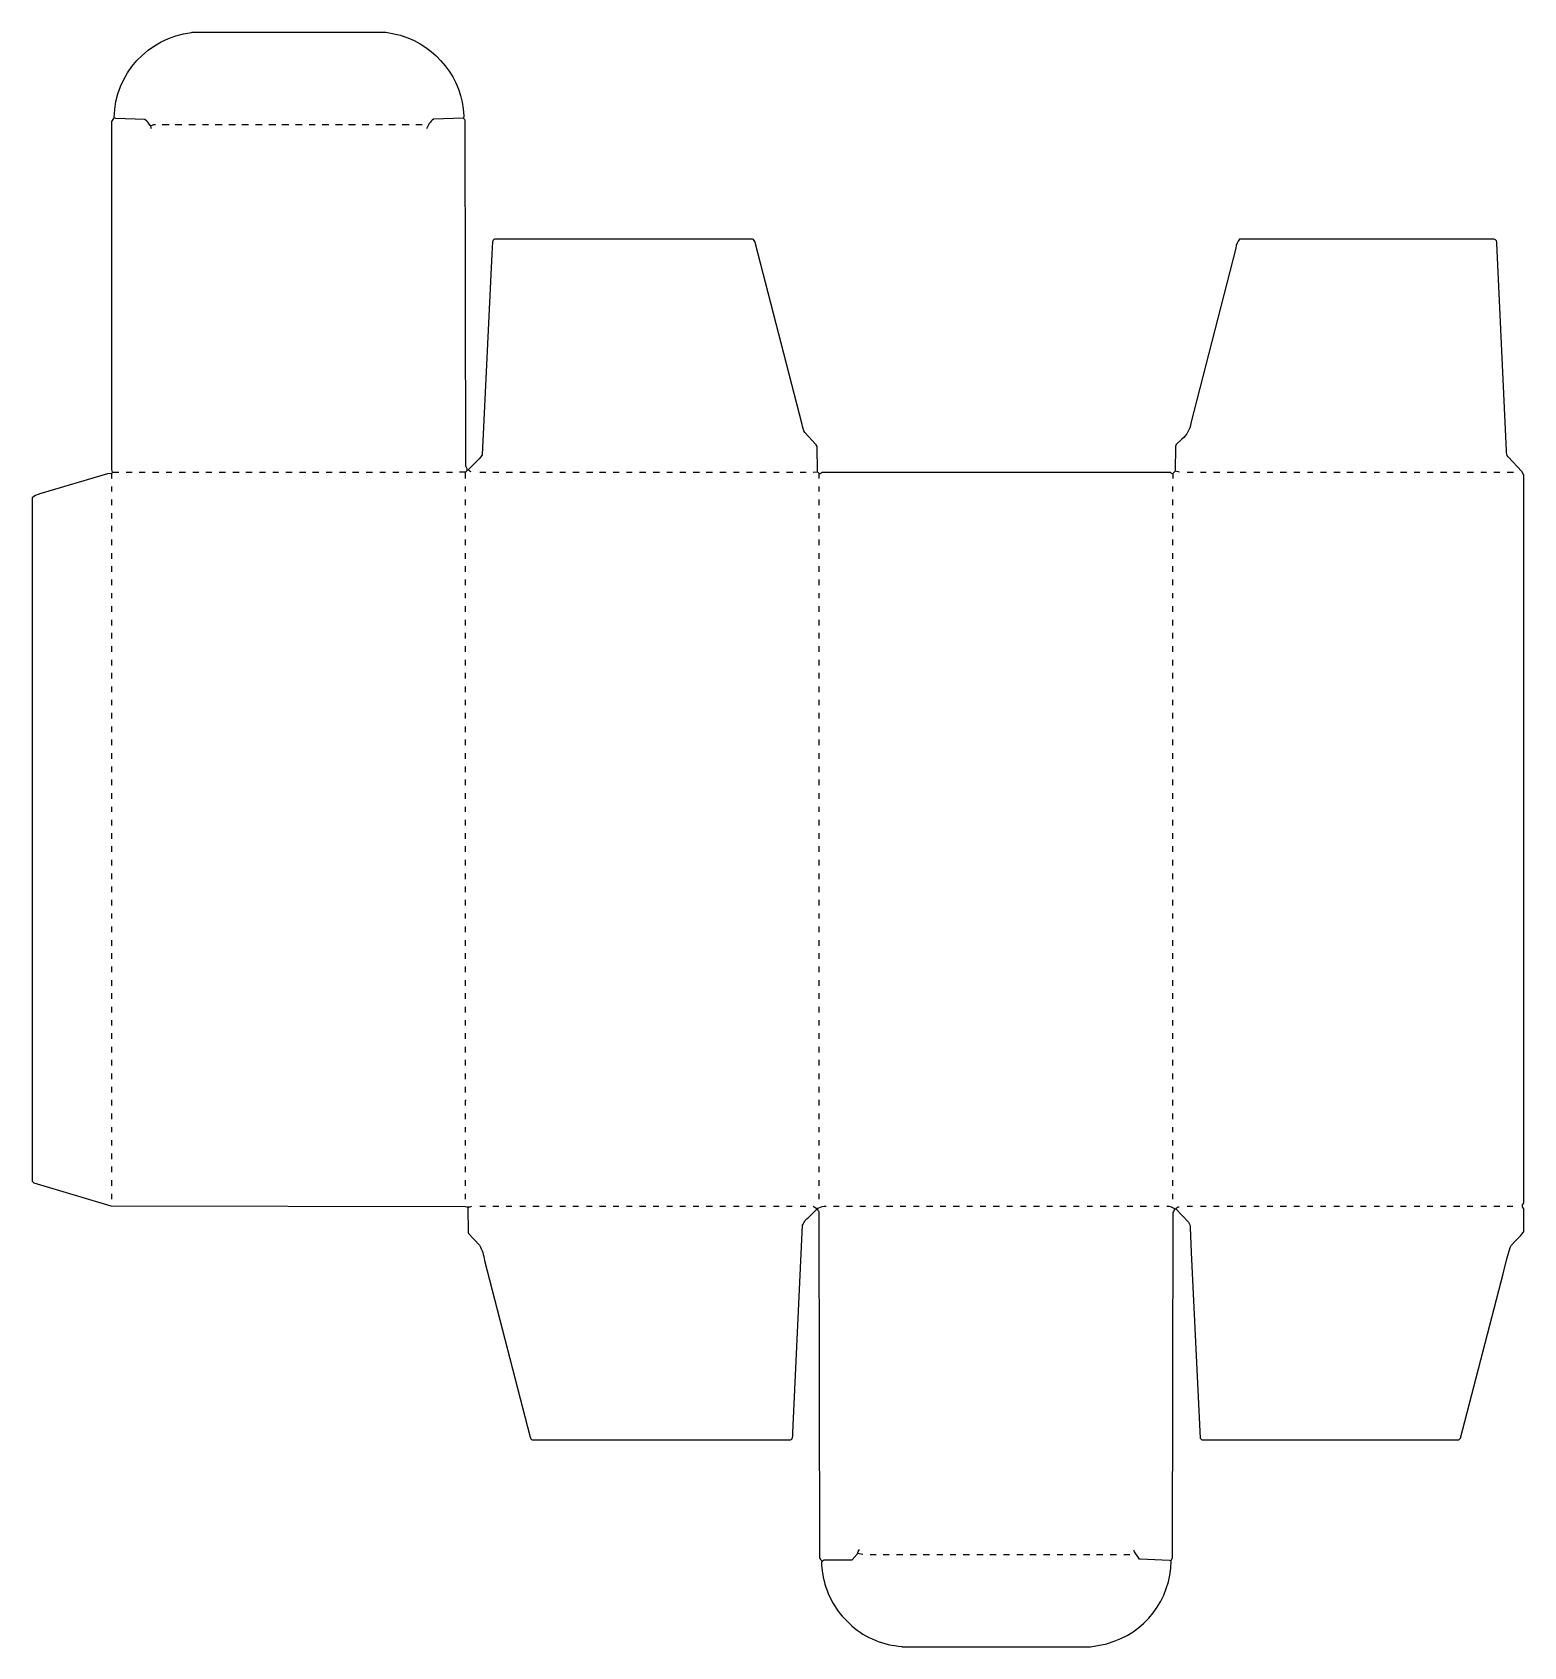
# Model space of a CAD drawing. Extents: x 265 to 2905, y 291 to 3149.
import ezdxf

# ---------------------------------------------------------------- set-up
doc = ezdxf.new("R2010")
doc.units = 0
doc.layers.get('0').update_dxf_attribs({"linetype": 'CONTINUOUS'})

msp = doc.modelspace()

# ---------------------------------------------------------------- linework, layer by layer
at = {"color": 7, "linetype": 'CONTINUOUS'}
for points in [[(406, 2359), (406, 2368), (407, 2370), (406.647059, 2372.911765), (406, 2374), (406, 2991), (407.2, 2992.9), (408.2, 2994.9, 0.103766), (410, 2998, -0.375956), (546.946154, 3148.430769), (548, 3149), (891, 3149), (916.911765, 3143.647059), (918.1, 3143.3, -0.316309), (1029, 3001), (1028, 2997)], [(410, 2998), (412.1, 2997.2), (464.1, 2995.2), (468, 2992, 0.145931), (474, 2984), (477.1, 2984.8, -0.152689), (483, 2986)], [(476, 2978, -0.077184), (475, 2984)], [(1035, 2373), (1034.647059, 2375.911765), (1032.499182, 2381.000816), (1031.500818, 2991.999184, 0.194778), (1028, 2997), (974.9, 2995.2, 0.13231), (963, 2978)], [(1658, 2359), (1658, 2368), (1655, 2371), (1654.044284, 2415.959331), (1652.75027, 2418.761622), (1632.24973, 2440.238378, -0.083494), (1627.647059, 2454.911765), (1544.647059, 2776.911765, 0.221512), (1540, 2783), (1083, 2783, 0.147491), (1079.476289, 2777.978351), (1078.523711, 2757.021649), (1061.554455, 2401.044554, -0.06995), (1050, 2388), (1037.2, 2374.9), (1037, 2374), (1035, 2373), (1032, 2370), (1021, 2370)], [(2273, 1071, -0.151529), (2288, 1066), (2289, 1066), (2311.750226, 1042.760633, -0.143303), (2314.523711, 1032.978351), (2316.524887, 988.977376), (2332, 660), (2335, 657), (2790, 657), (2792, 659), (2793, 660), (2868.352941, 950.911765), (2875.352941, 977.911765), (2881, 998), (2883, 1001), (2890, 1009), (2893, 1012, 0.075292), (2905, 1026), (2905, 1066), (2903.8, 1067.9), (2903, 1069), (2903, 1073), (2904.2, 1074.9), (2905, 1076), (2905, 2365), (2901.501477, 2371.538405), (2877.249808, 2397.2402, -0.139752), (2874.476289, 2408.021649), (2857.524887, 2774.977376, 0.326011), (2853, 2783), (2402, 2783, 0.166615), (2395.647059, 2767.088235), (2315.647059, 2457.088235, -0.199347), (2300, 2429), (2290, 2419, 0.139933), (2288.488648, 2415.989141), (2288, 2372), (2284, 2368), (2284, 2359)], [(1042, 2371, -0.155754), (1037, 2374)], [(406, 2368), (398.04878, 2367.560976), (278.088235, 2331.647059), (276.9, 2331.3, 0.14829), (265, 2325), (265, 1115), (268, 1112), (404.000795, 1071.499203), (1030.999205, 1070.500797, 0.209491), (1043, 1071)], [(1658, 2368, 0.165541), (1663, 2370), (2279, 2370, 0.165541), (2284, 2368)], [(1036, 1069), (1036.488899, 1024.010628), (1037.249703, 1022.237812), (1056.750297, 1001.762188, -0.079065), (1065.7, 974.9), (1146.352941, 662.088235, 0.185914), (1150, 657), (1607, 657), (1609.5, 658.5, 0.097183), (1611.523711, 670.021649), (1628.475113, 1036.977376, -0.133835), (1640, 1052), (1653.1, 1064.7), (1655, 1065)], [(1647, 1071), (1648.9, 1069.8), (1654, 1067), (1657.1, 1067.8, -0.144637), (1670, 1071)], [(1655, 1067), (1655, 1065, -0.091729), (1657.500818, 1059.999184), (1658.499182, 449.000816, 0.315753), (1664, 443, -0.140169), (1667.009796, 444.510196), (1716, 445), (1725, 455), (1726, 456, -0.158301), (1729, 463)], [(1663, 443, 0.134537), (1662.560976, 430.95122, 0.156068), (1698.756098, 344.804878), (1715.804878, 327.756098, 0.161568), (1803.955446, 291.554455), (1805, 291), (2138, 291), (2166.911765, 296.352941), (2168.1, 296.7, 0.335225), (2281, 443), (2281.2, 443.9), (2283.50082, 449.000817), (2284.49918, 1058.999183, -0.074814), (2288, 1066)], [(2289, 1066, -0.251605), (2295, 1070)], [(2281, 443), (2277.9, 443.8), (2225.9, 445.8), (2225, 446), (2223.76, 447.82), (2216.230769, 459.153846, -0.092595), (2215, 462)]]:
    msp.add_lwpolyline(points, format="xyb", dxfattribs=at)
for points in [[(495, 2986), (507, 2986)], [(518, 2986), (530, 2986)], [(542, 2986), (554, 2986)], [(566, 2986), (577, 2986)], [(589, 2986), (601, 2986)], [(613, 2986), (625, 2986)], [(636, 2986), (648, 2986)], [(660, 2986), (672, 2986)], [(684, 2986), (696, 2986)], [(707, 2986), (719, 2986)], [(731, 2986), (743, 2986)], [(755, 2986), (766, 2986)], [(778, 2986), (790, 2986)], [(802, 2986), (814, 2986)], [(825, 2986), (837, 2986)], [(849, 2986), (861, 2986)], [(873, 2986), (885, 2986)], [(896, 2986), (908, 2986)], [(920, 2986), (932, 2986)], [(944, 2986), (955, 2986)], [(406, 2336), (406, 2345)], [(407, 2370), (418, 2370)], [(431, 2370), (442, 2370)], [(454, 2370), (465, 2370)], [(478, 2370), (489, 2370)], [(502, 2370), (512, 2370)], [(525, 2370), (536, 2370)], [(549, 2370), (560, 2370)], [(572, 2370), (583, 2370)], [(596, 2370), (607, 2370)], [(620, 2370), (631, 2370)], [(643, 2370), (654, 2370)], [(667, 2370), (678, 2370)], [(691, 2370), (701, 2370)], [(714, 2370), (725, 2370)], [(738, 2370), (749, 2370)], [(761, 2370), (772, 2370)], [(785, 2370), (796, 2370)], [(809, 2370), (820, 2370)], [(832, 2370), (843, 2370)], [(856, 2370), (867, 2370)], [(880, 2370), (890, 2370)], [(903, 2370), (914, 2370)], [(927, 2370), (938, 2370)], [(950, 2370), (961, 2370)], [(974, 2370), (985, 2370)], [(998, 2370), (1009, 2370)], [(1032, 2359), (1032, 2370)], [(1032, 2336), (1032, 2345)], [(1057, 2370), (1068, 2370)], [(1080, 2370), (1091, 2370)], [(1104, 2370), (1115, 2370)], [(1128, 2370), (1138, 2370)], [(1151, 2370), (1162, 2370)], [(1175, 2370), (1186, 2370)], [(1199, 2370), (1209, 2370)], [(1222, 2370), (1233, 2370)], [(1246, 2370), (1257, 2370)], [(1269, 2370), (1280, 2370)], [(1293, 2370), (1304, 2370)], [(1317, 2370), (1327, 2370)], [(1340, 2370), (1351, 2370)], [(1364, 2370), (1375, 2370)], [(1388, 2370), (1398, 2370)], [(1411, 2370), (1422, 2370)], [(1435, 2370), (1446, 2370)], [(1458, 2370), (1469, 2370)], [(1482, 2370), (1493, 2370)], [(1506, 2370), (1516, 2370)], [(1529, 2370), (1540, 2370)], [(1553, 2370), (1564, 2370)], [(1577, 2370), (1587, 2370)], [(1600, 2370), (1611, 2370)], [(1624, 2370), (1635, 2370)], [(1647, 2370), (1655, 2371)], [(1658, 2336), (1658, 2345)], [(2284, 2336), (2284, 2345)], [(2296, 2370), (2288, 2372)], [(2309, 2370), (2320, 2370)], [(2333, 2370), (2343, 2370)], [(2356, 2370), (2367, 2370)], [(2380, 2370), (2391, 2370)], [(2403, 2370), (2414, 2370)], [(2427, 2370), (2438, 2370)], [(2451, 2370), (2461, 2370)], [(2474, 2370), (2485, 2370)], [(2498, 2370), (2509, 2370)], [(2522, 2370), (2532, 2370)], [(2545, 2370), (2556, 2370)], [(2569, 2370), (2580, 2370)], [(2592, 2370), (2603, 2370)], [(2616, 2370), (2627, 2370)], [(2640, 2370), (2650, 2370)], [(2663, 2370), (2674, 2370)], [(2687, 2370), (2698, 2370)], [(2711, 2370), (2721, 2370)], [(2734, 2370), (2745, 2370)], [(2758, 2370), (2769, 2370)], [(2781, 2370), (2792, 2370)], [(2805, 2370), (2816, 2370)], [(2829, 2370), (2839, 2370)], [(2852, 2370), (2863, 2370)], [(2876, 2370), (2887, 2370)], [(406, 2312), (406, 2322)], [(1032, 2312), (1032, 2322)], [(1658, 2312), (1658, 2322)], [(2284, 2312), (2284, 2322)], [(406, 2288), (406, 2298)], [(1032, 2288), (1032, 2298)], [(1658, 2288), (1658, 2298)], [(2284, 2288), (2284, 2298)], [(406, 2265), (406, 2275)], [(1032, 2265), (1032, 2275)], [(1658, 2265), (1658, 2275)], [(2284, 2265), (2284, 2275)], [(406, 2241), (406, 2251)], [(1032, 2241), (1032, 2251)], [(1658, 2241), (1658, 2251)], [(2284, 2241), (2284, 2251)], [(406, 2217), (406, 2227)], [(406, 2194), (406, 2204)], [(1032, 2217), (1032, 2227)], [(1032, 2194), (1032, 2204)], [(1658, 2217), (1658, 2227)], [(1658, 2194), (1658, 2204)], [(2284, 2217), (2284, 2227)], [(2284, 2194), (2284, 2204)], [(406, 2170), (406, 2180)], [(1032, 2170), (1032, 2180)], [(1658, 2170), (1658, 2180)], [(2284, 2170), (2284, 2180)], [(406, 2147), (406, 2156)], [(1032, 2147), (1032, 2156)], [(1658, 2147), (1658, 2156)], [(2284, 2147), (2284, 2156)], [(406, 2123), (406, 2133)], [(1032, 2123), (1032, 2133)], [(1658, 2123), (1658, 2133)], [(2284, 2123), (2284, 2133)], [(406, 2099), (406, 2109)], [(1032, 2099), (1032, 2109)], [(1658, 2099), (1658, 2109)], [(2284, 2099), (2284, 2109)], [(406, 2076), (406, 2086)], [(406, 2052), (406, 2062)], [(1032, 2076), (1032, 2086)], [(1032, 2052), (1032, 2062)], [(1658, 2076), (1658, 2086)], [(1658, 2052), (1658, 2062)], [(2284, 2076), (2284, 2086)], [(2284, 2052), (2284, 2062)], [(406, 2028), (406, 2038)], [(1032, 2028), (1032, 2038)], [(1658, 2028), (1658, 2038)], [(2284, 2028), (2284, 2038)], [(406, 2005), (406, 2015)], [(1032, 2005), (1032, 2015)], [(1658, 2005), (1658, 2015)], [(2284, 2005), (2284, 2015)], [(406, 1981), (406, 1991)], [(1032, 1981), (1032, 1991)], [(1658, 1981), (1658, 1991)], [(2284, 1981), (2284, 1991)], [(406, 1958), (406, 1967)], [(406, 1934), (406, 1944)], [(1032, 1958), (1032, 1967)], [(1032, 1934), (1032, 1944)], [(1658, 1958), (1658, 1967)], [(1658, 1934), (1658, 1944)], [(2284, 1958), (2284, 1967)], [(2284, 1934), (2284, 1944)], [(406, 1910), (406, 1920)], [(1032, 1910), (1032, 1920)], [(1658, 1910), (1658, 1920)], [(2284, 1910), (2284, 1920)], [(406, 1887), (406, 1897)], [(1032, 1887), (1032, 1897)], [(1658, 1887), (1658, 1897)], [(2284, 1887), (2284, 1897)], [(406, 1863), (406, 1873)], [(1032, 1863), (1032, 1873)], [(1658, 1863), (1658, 1873)], [(2284, 1863), (2284, 1873)], [(406, 1839), (406, 1849)], [(1032, 1839), (1032, 1849)], [(1658, 1839), (1658, 1849)], [(2284, 1839), (2284, 1849)], [(406, 1816), (406, 1826)], [(406, 1792), (406, 1802)], [(1032, 1816), (1032, 1826)], [(1032, 1792), (1032, 1802)], [(1658, 1816), (1658, 1826)], [(1658, 1792), (1658, 1802)], [(2284, 1816), (2284, 1826)], [(2284, 1792), (2284, 1802)], [(406, 1769), (406, 1778)], [(1032, 1769), (1032, 1778)], [(1658, 1769), (1658, 1778)], [(2284, 1769), (2284, 1778)], [(406, 1745), (406, 1755)], [(1032, 1745), (1032, 1755)], [(1658, 1745), (1658, 1755)], [(2284, 1745), (2284, 1755)], [(406, 1721), (406, 1731)], [(1032, 1721), (1032, 1731)], [(1658, 1721), (1658, 1731)], [(2284, 1721), (2284, 1731)], [(406, 1698), (406, 1708)], [(1032, 1698), (1032, 1708)], [(1658, 1698), (1658, 1708)], [(2284, 1698), (2284, 1708)], [(406, 1674), (406, 1684)], [(406, 1650), (406, 1660)], [(1032, 1674), (1032, 1684)], [(1032, 1650), (1032, 1660)], [(1658, 1674), (1658, 1684)], [(1658, 1650), (1658, 1660)], [(2284, 1674), (2284, 1684)], [(2284, 1650), (2284, 1660)], [(406, 1627), (406, 1637)], [(1032, 1627), (1032, 1637)], [(1658, 1627), (1658, 1637)], [(2284, 1627), (2284, 1637)], [(406, 1603), (406, 1613)], [(1032, 1603), (1032, 1613)], [(1658, 1603), (1658, 1613)], [(2284, 1603), (2284, 1613)], [(406, 1580), (406, 1589)], [(1032, 1580), (1032, 1589)], [(1658, 1580), (1658, 1589)], [(2284, 1580), (2284, 1589)], [(406, 1556), (406, 1566)], [(1032, 1556), (1032, 1566)], [(1658, 1556), (1658, 1566)], [(2284, 1556), (2284, 1566)], [(406, 1532), (406, 1542)], [(406, 1509), (406, 1519)], [(1032, 1532), (1032, 1542)], [(1032, 1509), (1032, 1519)], [(1658, 1532), (1658, 1542)], [(1658, 1509), (1658, 1519)], [(2284, 1532), (2284, 1542)], [(2284, 1509), (2284, 1519)], [(406, 1485), (406, 1495)], [(1032, 1485), (1032, 1495)], [(1658, 1485), (1658, 1495)], [(2284, 1485), (2284, 1495)], [(406, 1461), (406, 1471)], [(1032, 1461), (1032, 1471)], [(1658, 1461), (1658, 1471)], [(2284, 1461), (2284, 1471)], [(406, 1438), (406, 1448)], [(1032, 1438), (1032, 1448)], [(1658, 1438), (1658, 1448)], [(2284, 1438), (2284, 1448)], [(406, 1414), (406, 1424)], [(1032, 1414), (1032, 1424)], [(1658, 1414), (1658, 1424)], [(2284, 1414), (2284, 1424)], [(406, 1391), (406, 1400)], [(406, 1367), (406, 1377)], [(1032, 1391), (1032, 1400)], [(1032, 1367), (1032, 1377)], [(1658, 1391), (1658, 1400)], [(1658, 1367), (1658, 1377)], [(2284, 1391), (2284, 1400)], [(2284, 1367), (2284, 1377)], [(406, 1343), (406, 1353)], [(1032, 1343), (1032, 1353)], [(1658, 1343), (1658, 1353)], [(2284, 1343), (2284, 1353)], [(406, 1320), (406, 1330)], [(1032, 1320), (1032, 1330)], [(1658, 1320), (1658, 1330)], [(2284, 1320), (2284, 1330)], [(406, 1296), (406, 1306)], [(1032, 1296), (1032, 1306)], [(1658, 1296), (1658, 1306)], [(2284, 1296), (2284, 1306)], [(406, 1272), (406, 1282)], [(406, 1249), (406, 1259)], [(1032, 1272), (1032, 1282)], [(1032, 1249), (1032, 1258), (1033, 1259)], [(1658, 1272), (1658, 1282)], [(1658, 1249), (1658, 1259)], [(2284, 1272), (2284, 1282)], [(2284, 1249), (2284, 1259)], [(406, 1225), (406, 1235)], [(1032, 1225), (1032, 1235)], [(1658, 1225), (1658, 1235)], [(2284, 1225), (2284, 1235)], [(406, 1202), (406, 1211)], [(1032, 1202), (1032, 1211)], [(1658, 1202), (1658, 1211)], [(2284, 1202), (2284, 1211)], [(406, 1178), (406, 1188)], [(1032, 1178), (1032, 1188)], [(1658, 1178), (1658, 1188)], [(2284, 1178), (2284, 1188)], [(406, 1154), (406, 1164)], [(1032, 1154), (1032, 1164)], [(1658, 1154), (1658, 1164)], [(2284, 1154), (2284, 1164)], [(406, 1131), (406, 1141)], [(406, 1107), (406, 1117)], [(1032, 1131), (1032, 1141)], [(1032, 1107), (1032, 1117)], [(1658, 1131), (1658, 1141)], [(1658, 1107), (1658, 1117)], [(2284, 1131), (2284, 1141)], [(2284, 1107), (2284, 1117)], [(406, 1083), (406, 1093)], [(1032, 1083), (1032, 1093)], [(1658, 1083), (1658, 1093)], [(2284, 1083), (2284, 1093)], [(1057, 1071), (1067, 1071)], [(1080, 1071), (1091, 1071)], [(1104, 1071), (1114, 1071)], [(1128, 1071), (1138, 1071)], [(1151, 1071), (1162, 1071)], [(1175, 1071), (1185, 1071)], [(1199, 1071), (1209, 1071)], [(1222, 1071), (1232, 1071)], [(1246, 1071), (1256, 1071)], [(1269, 1071), (1280, 1071)], [(1293, 1071), (1303, 1071)], [(1317, 1071), (1327, 1071)], [(1340, 1071), (1351, 1071)], [(1364, 1071), (1374, 1071)], [(1388, 1071), (1398, 1071)], [(1411, 1071), (1421, 1071)], [(1435, 1071), (1445, 1071)], [(1458, 1071), (1469, 1071)], [(1482, 1071), (1492, 1071)], [(1506, 1071), (1516, 1071)], [(1529, 1071), (1540, 1071)], [(1553, 1071), (1563, 1071)], [(1577, 1071), (1587, 1071)], [(1600, 1071), (1610, 1071)], [(1624, 1071), (1634, 1071)], [(1683, 1071), (1693, 1071)], [(1706, 1071), (1717, 1071)], [(1730, 1071), (1740, 1071)], [(1754, 1071), (1764, 1071)], [(1777, 1071), (1788, 1071)], [(1801, 1071), (1811, 1071)], [(1825, 1071), (1835, 1071)], [(1848, 1071), (1859, 1071)], [(1872, 1071), (1882, 1071)], [(1895, 1071), (1906, 1071)], [(1919, 1071), (1929, 1071)], [(1943, 1071), (1953, 1071)], [(1966, 1071), (1977, 1071)], [(1990, 1071), (2000, 1071)], [(2014, 1071), (2024, 1071)], [(2037, 1071), (2048, 1071)], [(2061, 1071), (2071, 1071)], [(2084, 1071), (2095, 1071)], [(2108, 1071), (2118, 1071)], [(2132, 1071), (2142, 1071)], [(2155, 1071), (2166, 1071)], [(2179, 1071), (2189, 1071)], [(2203, 1071), (2213, 1071)], [(2226, 1071), (2237, 1071)], [(2250, 1071), (2260, 1071)], [(2309, 1071), (2319, 1071)], [(2333, 1071), (2343, 1071)], [(2356, 1071), (2366, 1071)], [(2380, 1071), (2390, 1071)], [(2403, 1071), (2414, 1071)], [(2427, 1071), (2437, 1071)], [(2451, 1071), (2461, 1071)], [(2474, 1071), (2485, 1071)], [(2498, 1071), (2508, 1071)], [(2522, 1071), (2532, 1071)], [(2545, 1071), (2555, 1071)], [(2569, 1071), (2579, 1071)], [(2592, 1071), (2603, 1071)], [(2616, 1071), (2626, 1071)], [(2640, 1071), (2650, 1071)], [(2663, 1071), (2674, 1071)], [(2687, 1071), (2697, 1071)], [(2711, 1071), (2721, 1071)], [(2734, 1071), (2744, 1071)], [(2758, 1071), (2768, 1071)], [(2781, 1071), (2792, 1071)], [(2805, 1071), (2815, 1071)], [(2829, 1071), (2839, 1071)], [(2852, 1071), (2863, 1071)], [(2876, 1071), (2886, 1071)], [(1735, 454), (1726, 456)], [(1748, 454), (1759, 454)], [(1771, 454), (1782, 454)], [(1795, 454), (1806, 454)], [(1819, 454), (1830, 454)], [(1842, 454), (1853, 454)], [(1866, 454), (1877, 454)], [(1890, 454), (1900, 454)], [(1913, 454), (1924, 454)], [(1937, 454), (1948, 454)], [(1960, 454), (1971, 454)], [(1984, 454), (1995, 454)], [(2008, 454), (2019, 454)], [(2031, 454), (2042, 454)], [(2055, 454), (2066, 454)], [(2079, 454), (2089, 454)], [(2102, 454), (2113, 454)], [(2126, 454), (2137, 454)], [(2149, 454), (2160, 454)], [(2173, 454), (2184, 454)], [(2197, 454), (2208, 454)]]:
    msp.add_lwpolyline(points, dxfattribs=at)

doc.saveas('drawing.dxf')
